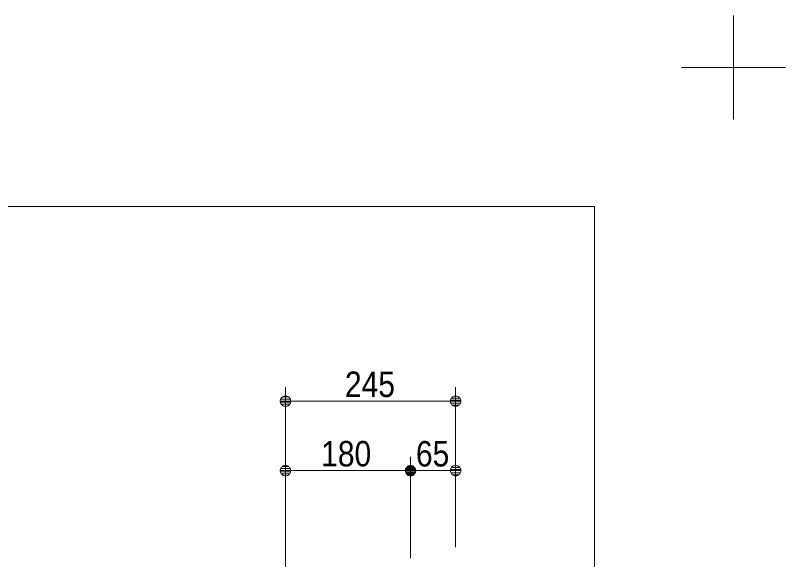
# Model space of a CAD drawing. Units: millimetres, scale not verified. Extents: x -6062 to 6062, y -3045 to 3045.
# Drawn here: x 1379 to 2488, y 2262 to 3045 of the extents above; entities that cross this region are included whole.
import ezdxf
from ezdxf.enums import TextEntityAlignment as Align

# ---------------------------------------------------------------- set-up
doc = ezdxf.new("R2010")
doc.units = ezdxf.units.MM
doc.header["$LTSCALE"] = 20
for name, color, linetype, lineweight in [('0-0_1図面枠', 7, 'Continuous', 9), ('0-1_2寸法-1', 7, 'Continuous', 9), ('0-2_0', 7, 'Continuous', 9)]:
    doc.layers.add(name, color=color, linetype=linetype, lineweight=lineweight)
doc.styles.add('ＭＳ Ｐゴシック', font='')
doc.styles.get('ＭＳ Ｐゴシック').set_extended_font_data('MS PGothic')

# ---------------------------------------------------------------- blocks, each defined once
blk = doc.blocks.new('グループ')
at = {"layer": '0-0_1図面枠'}
for p, q in [((84000, 57900), (84000, 60900)), ((85500, 59400), (82500, 59400))]:
    blk.add_line(p, q, dxfattribs=at)
blk = doc.blocks.new('グループ-2')
at = {"layer": '0-0_1図面枠'}
blk.add_lwpolyline([(-80000, 55400), (80000, 55400), (80000, -55400), (-80000, -55400)], close=True, dxfattribs=at)
blk = doc.blocks.new('図面枠')
at = {"layer": '0-0_1図面枠'}
for name in ['グループ', 'グループ-2']:
    blk.add_blockref(name, (0, 0), dxfattribs=at)
blk = doc.blocks.new('_Dot')
at = {"layer": '0-2_0'}
for p, q in [((-10, 0), (-20, 0)), ((9.78, 2), (-9.78, 2)), ((7.99, 6), (-7.99, 6)), ((9.16, -3.98), (-9.16, -3.98)), ((6, -7.98), (-6, -7.98))]:
    blk.add_line(p, q, dxfattribs=at)
for points in [[(10, 0), (9.92, 1.25), (9.69, 2.49), (9.3, 3.68), (8.76, 4.82), (8.09, 5.88), (7.29, 6.85), (6.37, 7.71), (5.36, 8.44), (4.26, 9.05), (3.09, 9.51), (1.87, 9.82), (0.63, 9.98), (-0.63, 9.98), (-1.87, 9.82), (-3.09, 9.51), (-4.26, 9.05), (-5.36, 8.44), (-6.37, 7.71), (-7.29, 6.85), (-8.09, 5.88), (-8.76, 4.82), (-9.3, 3.68), (-9.69, 2.49), (-9.92, 1.25), (-10, 0), (0, 0)], [(-10, 0), (-9.92, -1.25), (-9.69, -2.49), (-9.3, -3.68), (-8.76, -4.82), (-8.09, -5.88), (-7.29, -6.85), (-6.37, -7.71), (-5.36, -8.44), (-4.26, -9.05), (-3.09, -9.51), (-1.87, -9.82), (-0.63, -9.98), (0.63, -9.98), (1.87, -9.82), (3.09, -9.51), (4.26, -9.05), (5.36, -8.44), (6.37, -7.71), (7.29, -6.85), (8.09, -5.88), (8.76, -4.82), (9.3, -3.68), (9.69, -2.49), (9.92, -1.25), (10, 0), (0, 0)]]:
    blk.add_lwpolyline(points, close=True, dxfattribs=at)

msp = doc.modelspace()

# ---------------------------------------------------------------- linework, layer by layer
at = {"layer": '0-1_2寸法-1'}
for p, q in [((1767.5, 2410), (1767.5, 2510)), ((2012.5, 2410), (2012.5, 2510)), ((1782.51, 2490), (1997.49, 2490)), ((1767.5, 2176), (1767.5, 2410)), ((1947.5, 2264), (1947.5, 2410)), ((1947.5, 2264), (1947.5, 2410)), ((2012.5, 2280), (2012.5, 2410)), ((1932.49, 2390), (1782.51, 2390)), ((1962.51, 2390), (1997.49, 2390))]:
    msp.add_line(p, q, dxfattribs=at)

# ---------------------------------------------------------------- block references
at = {"layer": '0-0_1図面枠', "xscale": 0.05, "yscale": 0.05}
msp.add_blockref('図面枠', (-1787.5, 0), dxfattribs=at)
at = {"layer": '0-1_2寸法-1', "xscale": 0.7503418, "yscale": 0.7503418, "rotation": 180}
for p in [(1767.5, 2490), (1767.5, 2390), (1947.5, 2390)]:
    msp.add_blockref('_Dot', p, dxfattribs=at)
at = {"layer": '0-1_2寸法-1', "xscale": 0.7503418, "yscale": 0.7503418}
for p in [(2012.5, 2490), (1947.5, 2390), (2012.5, 2390)]:
    msp.add_blockref('_Dot', p, dxfattribs=at)

# ---------------------------------------------------------------- texts
at = {"layer": '0-1_2寸法-1', "style": 'ＭＳ Ｐゴシック', "width": 0.9}
for s, p in [('245', (1853.11, 2484.94)), ('180', (1818.89, 2385.04)), ('65', (1955.31, 2384.94))]:
    msp.add_text(s, height=36.66, dxfattribs=at).set_placement(p, align=Align.BOTTOM_LEFT)

doc.saveas('drawing.dxf')
